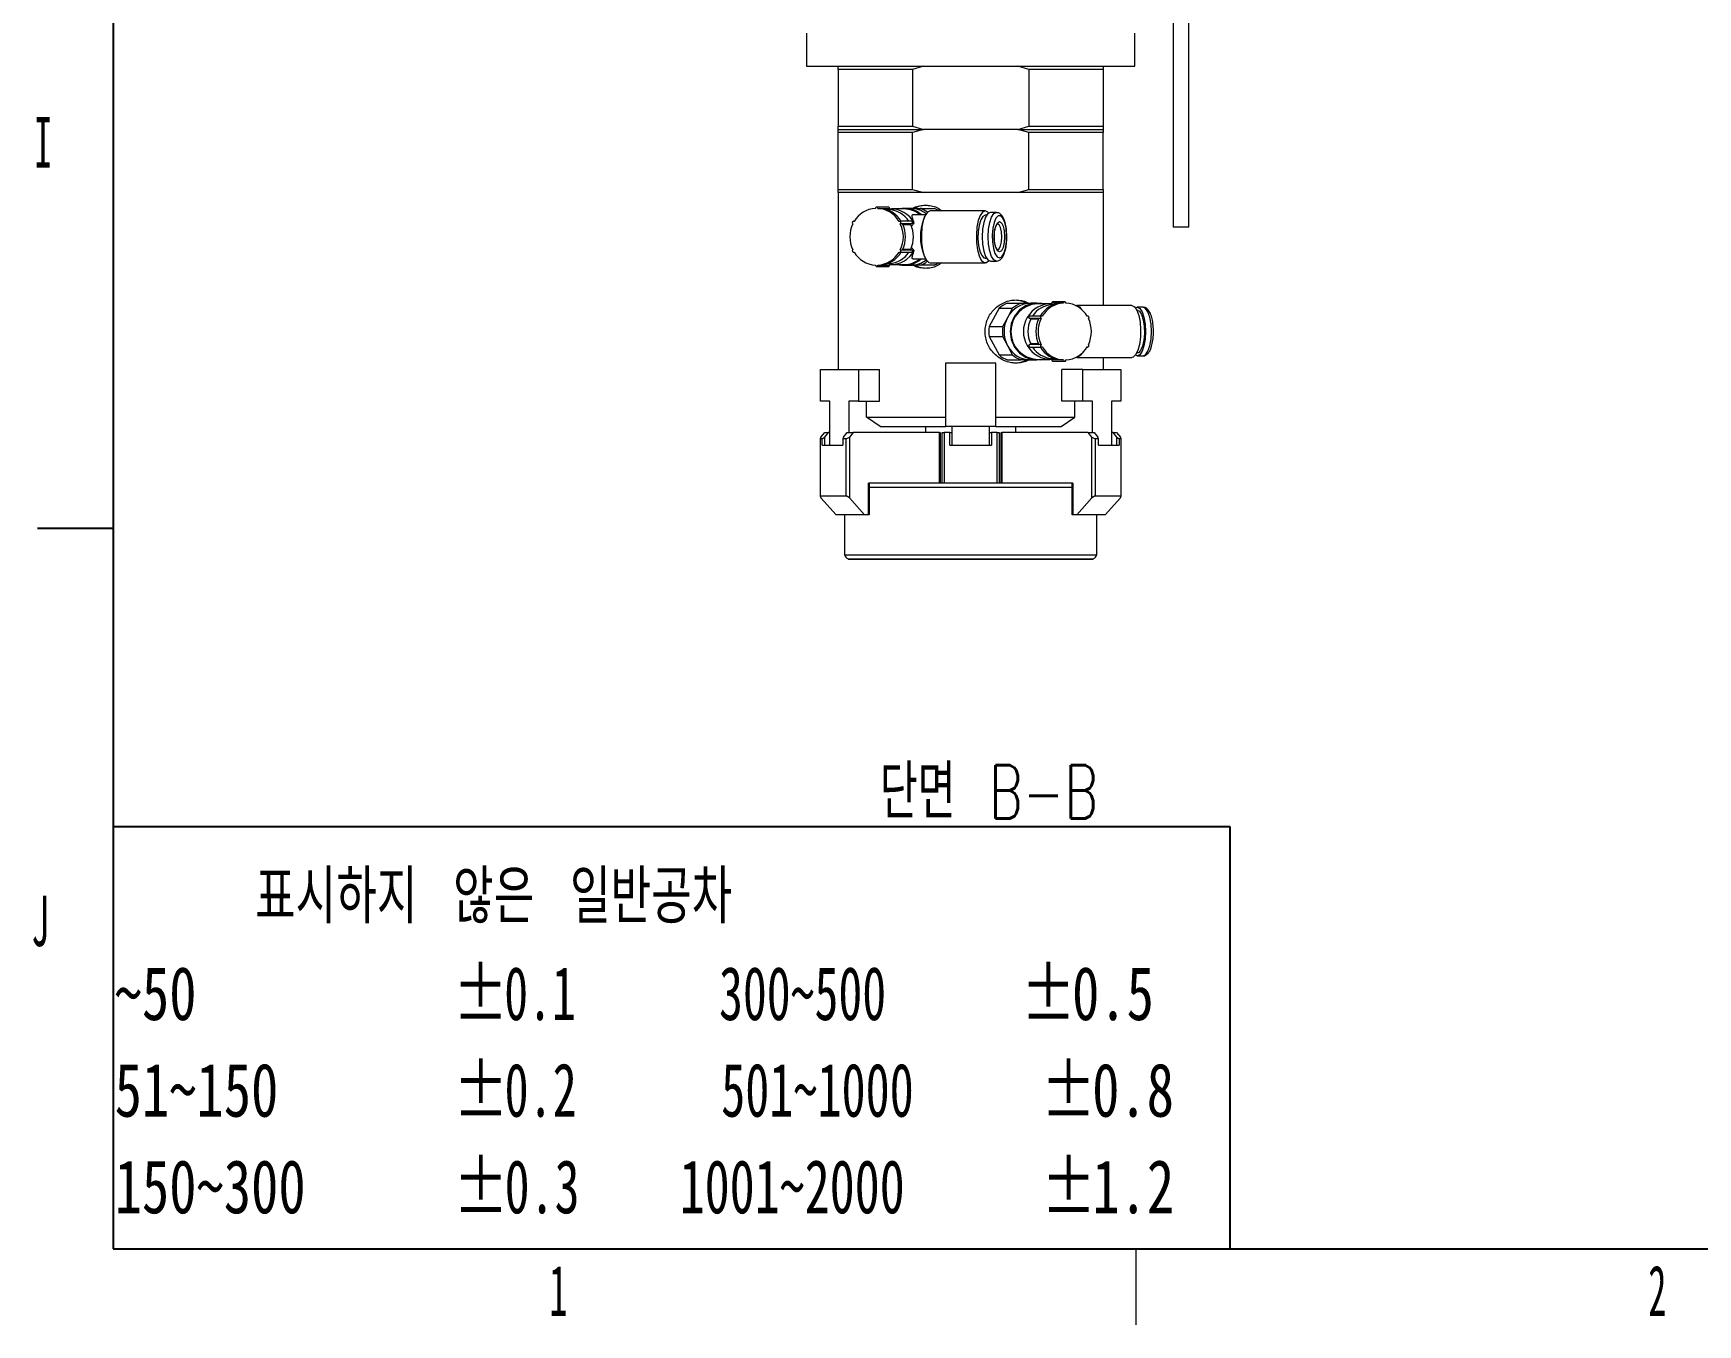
# Model space of a CAD drawing. Header units: millimetres. Extents: x 19 to 1665, y -46 to 1184.
# Drawn here: x 19.3 to 282.9, y 9.2 to 213.6 of the extents above; entities that cross this region are included whole.
import ezdxf

# ---------------------------------------------------------------- set-up
doc = ezdxf.new("R2010")
doc.units = ezdxf.units.MM
doc.header["$LTSCALE"] = 4
doc.layers.add('12', color=4, linetype='Continuous')
doc.styles.add('SLDTEXTSTYLE10', font='TXT', dxfattribs={"width": 0.75, "bigfont": 'bigfont'})
doc.styles.add('SLDTEXTSTYLE11', font='TXT', dxfattribs={"width": 0.75})
doc.styles.add('SLDTEXTSTYLE12', font='TXT', dxfattribs={"width": 0.65625})
doc.styles.add('SLDTEXTSTYLE13', font='TXT', dxfattribs={"width": 0.661765})
doc.styles.add('SLDTEXTSTYLE14', font='TXT', dxfattribs={"width": 0.6875})
doc.styles.add('SLDTEXTSTYLE18', font='TXT', dxfattribs={"width": 0.7, "bigfont": 'bigfont'})
doc.styles.add('SLDTEXTSTYLE5', font='TXT', dxfattribs={"width": 0.525})

# ---------------------------------------------------------------- blocks, each defined once
blk = doc.blocks.new('블록12')
for p, q in [((31.99, 1161.2), (31.99, 21.2)), ((31.99, 135.2), (19.99, 135.2)), ((31.99, 88.06), (208.79, 88.06)), ((208.79, 88.06), (208.79, 21.2)), ((31.99, 21.2), (1651.99, 21.2))]:
    blk.add_line(p, q)
at = {"color": 9, "linetype": 'Continuous', "lineweight": 18}
blk.add_line((193.98, 9.2), (193.99, 21.2), dxfattribs=at)

msp = doc.modelspace()

# ---------------------------------------------------------------- linework, layer by layer
at = {"color": 7, "linetype": 'Continuous', "lineweight": 18}
for p, q in [((199.82, 220.68), (199.82, 182.88)), ((202.32, 182.88), (202.32, 220.68)), ((141.77, 213.58), (141.77, 208.38)), ((193.77, 208.38), (193.77, 213.58)), ((141.77, 208.38), (146.77, 208.38)), ((146.77, 207.88), (146.77, 208.38)), ((146.77, 208.38), (160.29, 208.38)), ((160.29, 208.38), (158.57, 207.88)), ((160.29, 208.38), (175.26, 208.38)), ((176.98, 207.88), (175.26, 208.38)), ((175.26, 208.38), (188.77, 208.38)), ((188.77, 208.38), (193.77, 208.38)), ((188.77, 208.38), (188.77, 207.88)), ((146.77, 207.88), (146.77, 198.88)), ((158.57, 207.88), (146.77, 207.88)), ((158.57, 207.88), (158.57, 198.88)), ((176.98, 207.88), (176.98, 198.88)), ((188.77, 207.88), (176.98, 207.88)), ((188.77, 207.88), (188.77, 198.88)), ((146.77, 198.88), (158.57, 198.88)), ((146.77, 198.38), (146.77, 198.88)), ((146.77, 197.88), (146.77, 198.38)), ((146.77, 198.38), (160.29, 198.38)), ((146.77, 188.88), (146.77, 197.88)), ((158.57, 197.88), (146.77, 197.88)), ((158.57, 198.88), (160.29, 198.38)), ((160.29, 198.38), (158.57, 197.88)), ((158.57, 188.88), (158.57, 197.88)), ((175.26, 198.38), (160.29, 198.38)), ((175.26, 198.38), (176.98, 198.88)), ((176.98, 197.88), (175.26, 198.38)), ((175.26, 198.38), (188.77, 198.38)), ((176.98, 198.88), (188.77, 198.88)), ((176.98, 188.88), (176.98, 197.88)), ((188.77, 197.88), (176.98, 197.88)), ((188.77, 198.88), (188.77, 198.38)), ((188.77, 198.38), (188.77, 197.88)), ((188.77, 188.88), (188.77, 197.88)), ((146.77, 188.88), (158.57, 188.88)), ((146.77, 188.38), (146.77, 188.88)), ((146.77, 188.38), (146.77, 160.38)), ((160.29, 188.38), (146.77, 188.38)), ((158.57, 188.88), (160.29, 188.38)), ((175.26, 188.38), (160.29, 188.38)), ((175.26, 188.38), (176.98, 188.88)), ((188.77, 188.38), (175.26, 188.38)), ((176.98, 188.88), (188.77, 188.88)), ((188.73, 188.38), (188.73, 170.48)), ((188.77, 188.88), (188.77, 188.38)), ((154.73, 186.08), (152.88, 186.08)), ((153.07, 185.88), (153.41, 185.88)), ((153.41, 185.88), (154.91, 185.88)), ((154.62, 185.63), (154.91, 185.63)), ((154.91, 185.88), (154.91, 185.63)), ((157.22, 185.78), (155.22, 185.78)), ((156.68, 185.88), (157.29, 185.88)), ((158.25, 185.88), (157.29, 185.88)), ((158.25, 185.88), (159.82, 185.88)), ((160.64, 184.88), (158.67, 184.88)), ((159.82, 185.88), (161.97, 185.88)), ((160.48, 184.57), (160.29, 184.1)), ((170.07, 185.48), (161.37, 185.48)), ((170.29, 184.78), (170.07, 184.78)), ((171.85, 185.23), (170.91, 185.23)), ((149.33, 183.83), (149.22, 183.83)), ((158.39, 183.83), (156.54, 183.83)), ((156.63, 183.46), (156.97, 183.46)), ((156.97, 183.46), (158.48, 183.46)), ((157.03, 183.33), (158.27, 183.33)), ((158.48, 183.46), (158.27, 183.33)), ((158.33, 183.01), (158.82, 183.54)), ((202.32, 182.88), (199.82, 182.88)), ((156.63, 179.31), (156.97, 179.31)), ((156.97, 179.31), (158.48, 179.31)), ((157.03, 179.43), (158.27, 179.43)), ((158.27, 179.43), (158.48, 179.31)), ((158.82, 179.22), (158.33, 179.76)), ((149.22, 178.93), (149.33, 178.93)), ((152.88, 176.68), (154.73, 176.68)), ((153.07, 176.89), (153.41, 176.89)), ((153.41, 176.89), (154.91, 176.89)), ((154.62, 177.14), (154.91, 177.14)), ((154.91, 177.14), (154.91, 176.89)), ((155.22, 176.98), (157.22, 176.98)), ((156.54, 178.93), (158.39, 178.93)), ((157.29, 176.88), (156.68, 176.88)), ((157.29, 176.88), (158.25, 176.88)), ((159.82, 176.88), (158.25, 176.88)), ((158.67, 177.88), (160.64, 177.88)), ((161.97, 176.88), (159.82, 176.88)), ((160.29, 178.67), (160.48, 178.2)), ((161.37, 177.28), (170.07, 177.28)), ((170.07, 177.99), (170.29, 177.99)), ((170.91, 177.53), (171.85, 177.53)), ((172.27, 170.08), (170.7, 167.19)), ((172.27, 170.08), (174.42, 170.08)), ((173.57, 170.88), (175.73, 170.88)), ((173.64, 168.63), (174.42, 170.08)), ((175.73, 170.88), (177.3, 170.88)), ((179.01, 168.83), (177.16, 168.83)), ((178.26, 170.88), (177.3, 170.88)), ((178.26, 170.88), (178.87, 170.88)), ((180.33, 170.78), (178.32, 170.78)), ((182.14, 170.88), (180.63, 170.88)), ((180.63, 170.63), (180.63, 170.88)), ((180.92, 170.63), (180.63, 170.63)), ((182.67, 171.08), (180.82, 171.08)), ((182.48, 170.88), (182.14, 170.88)), ((184.45, 170.46), (184.59, 170.48)), ((193.29, 170.48), (184.59, 170.48)), ((186.33, 168.83), (186.22, 168.83)), ((194.14, 169.78), (194.08, 169.78)), ((195.08, 170.23), (194.14, 170.23)), ((170.7, 167.19), (172.85, 167.19)), ((172.85, 167.19), (173.64, 168.63)), ((178.57, 168.46), (177.07, 168.46)), ((177.27, 168.33), (177.07, 168.46)), ((178.52, 168.33), (177.27, 168.33)), ((178.92, 168.46), (178.57, 168.46)), ((170.7, 165.58), (172.85, 165.58)), ((170.7, 165.58), (172.27, 162.69)), ((173.64, 164.13), (172.85, 165.58)), ((174.42, 162.69), (173.64, 164.13)), ((177.07, 164.31), (177.27, 164.43)), ((178.57, 164.31), (177.07, 164.31)), ((177.16, 163.93), (179.01, 163.93)), ((178.52, 164.43), (177.27, 164.43)), ((178.92, 164.31), (178.57, 164.31)), ((186.22, 163.93), (186.33, 163.93)), ((171.77, 161.38), (163.77, 161.38)), ((163.77, 161.38), (163.77, 152.83)), ((171.77, 152.83), (171.77, 161.38)), ((172.27, 162.69), (174.42, 162.69)), ((173.57, 161.88), (175.73, 161.88)), ((177.3, 161.88), (175.73, 161.88)), ((177.3, 161.88), (178.26, 161.88)), ((178.87, 161.88), (178.26, 161.88)), ((178.32, 161.98), (180.33, 161.98)), ((180.92, 162.14), (180.63, 162.14)), ((180.63, 161.89), (180.63, 162.14)), ((182.14, 161.89), (180.63, 161.89)), ((180.82, 161.68), (182.67, 161.68)), ((182.48, 161.89), (182.14, 161.89)), ((184.59, 162.28), (193.29, 162.28)), ((188.73, 162.28), (188.73, 160.38)), ((194.08, 162.99), (194.14, 162.99)), ((194.14, 162.53), (195.08, 162.53)), ((143.99, 155.38), (143.99, 160.38)), ((143.99, 160.38), (149.99, 160.38)), ((149.99, 160.38), (149.99, 155.38)), ((149.99, 160.38), (153.34, 160.38)), ((153.34, 155.38), (153.34, 160.38)), ((182.2, 155.38), (182.2, 160.38)), ((185.56, 160.38), (182.2, 160.38)), ((185.56, 155.38), (185.56, 160.38)), ((185.56, 160.38), (191.56, 160.38)), ((191.56, 160.38), (191.56, 155.38)), ((145.49, 155.38), (143.99, 155.38)), ((145.49, 148.38), (145.49, 155.38)), ((149.99, 155.38), (148.49, 155.38)), ((148.49, 155.38), (148.49, 150.38)), ((149.99, 155.38), (153.34, 155.38)), ((151.27, 152.83), (151.27, 155.38)), ((185.56, 155.38), (182.2, 155.38)), ((184.27, 152.83), (184.27, 155.38)), ((187.06, 155.38), (185.56, 155.38)), ((187.06, 150.38), (187.06, 155.38)), ((191.56, 155.38), (190.06, 155.38)), ((190.06, 155.38), (190.06, 148.38)), ((144.07, 149.68), (144.69, 150.38)), ((145.23, 150.38), (144.61, 149.68)), ((144.69, 150.38), (145.23, 150.38)), ((145.49, 150.38), (145.23, 150.38)), ((147.61, 149.68), (148.23, 150.38)), ((148.23, 150.38), (149.19, 150.38)), ((149.19, 150.38), (148.57, 149.68)), ((162.84, 150.38), (149.19, 150.38)), ((151.27, 152.83), (163.77, 152.83)), ((153.46, 151.38), (151.27, 152.83)), ((153.46, 151.38), (163.77, 151.38)), ((160.61, 151.38), (160.61, 150.38)), ((162.84, 142.38), (162.84, 150.38)), ((162.84, 150.38), (162.95, 150.38)), ((162.95, 150.38), (162.95, 142.38)), ((163.27, 142.38), (163.27, 150.38)), ((163.27, 150.38), (163.57, 150.38)), ((163.57, 150.38), (163.57, 142.38)), ((164.47, 150.38), (163.57, 150.38)), ((163.77, 152.83), (163.77, 151.38)), ((171.77, 151.38), (163.77, 151.38)), ((164.47, 148.38), (164.47, 150.38)), ((164.47, 150.38), (164.77, 150.38)), ((164.77, 151.38), (164.77, 150.38)), ((164.77, 150.38), (164.77, 148.38)), ((170.77, 150.38), (170.77, 151.38)), ((170.77, 148.38), (170.77, 150.38)), ((170.77, 150.38), (171.07, 150.38)), ((171.07, 150.38), (171.07, 148.38)), ((171.97, 150.38), (171.07, 150.38)), ((171.77, 152.83), (184.27, 152.83)), ((171.77, 151.38), (171.77, 152.83)), ((171.77, 151.38), (182.08, 151.38)), ((171.97, 142.38), (171.97, 150.38)), ((171.97, 150.38), (172.27, 150.38)), ((172.27, 150.38), (172.27, 142.38)), ((172.6, 142.38), (172.6, 150.38)), ((172.6, 150.38), (172.71, 150.38)), ((172.71, 150.38), (172.71, 142.38)), ((186.36, 150.38), (172.71, 150.38)), ((174.93, 150.38), (174.93, 151.38)), ((182.08, 151.38), (184.27, 152.83)), ((186.98, 149.68), (186.36, 150.38)), ((186.36, 150.38), (187.32, 150.38)), ((187.32, 150.38), (187.93, 149.68)), ((190.32, 150.38), (190.06, 150.38)), ((190.32, 150.38), (190.86, 150.38)), ((190.93, 149.68), (190.32, 150.38)), ((190.86, 150.38), (191.48, 149.68)), ((144.07, 149.68), (143.93, 149.38)), ((143.93, 149.38), (143.93, 140.38)), ((144.25, 149.38), (143.93, 149.38)), ((144.25, 149.38), (144.61, 149.68)), ((144.25, 148.38), (144.25, 149.38)), ((144.25, 148.38), (147.52, 148.38)), ((144.61, 149.68), (144.61, 148.38)), ((147.61, 149.68), (147.52, 149.38)), ((148.07, 149.38), (147.52, 149.38)), ((147.52, 149.38), (147.52, 148.38)), ((148.07, 149.38), (148.57, 149.68)), ((148.07, 140.38), (148.07, 149.38)), ((148.57, 149.68), (148.57, 140.09)), ((164.47, 148.38), (171.07, 148.38)), ((186.98, 149.68), (187.48, 149.38)), ((186.98, 140.09), (186.98, 149.68)), ((188.03, 149.38), (187.48, 149.38)), ((187.48, 149.38), (187.48, 140.38)), ((188.03, 149.38), (187.93, 149.68)), ((188.03, 148.38), (188.03, 149.38)), ((188.03, 148.38), (191.3, 148.38)), ((190.93, 148.38), (190.93, 149.68)), ((190.93, 149.68), (191.3, 149.38)), ((191.3, 149.38), (191.3, 148.38)), ((191.61, 149.38), (191.3, 149.38)), ((191.61, 149.38), (191.48, 149.68)), ((191.61, 140.38), (191.61, 149.38)), ((153.68, 142.38), (151.58, 142.38)), ((151.58, 137.38), (151.58, 142.38)), ((151.69, 142.38), (151.69, 137.38)), ((183.86, 142.37), (151.69, 142.37)), ((181.87, 142.38), (153.68, 142.38)), ((183.97, 142.38), (181.87, 142.38)), ((183.86, 137.38), (183.86, 142.38)), ((183.97, 142.38), (183.97, 137.38)), ((143.93, 140.38), (144.07, 140.09)), ((143.93, 140.38), (148.07, 140.38)), ((146.46, 137.38), (144.07, 140.09)), ((148.57, 140.09), (148.07, 140.38)), ((148.57, 140.09), (150.96, 137.38)), ((156.2, 141.72), (151.69, 141.72)), ((183.86, 141.72), (156.2, 141.72)), ((184.59, 137.38), (186.98, 140.09)), ((187.48, 140.38), (186.98, 140.09)), ((187.48, 140.38), (191.61, 140.38)), ((191.48, 140.09), (189.09, 137.38)), ((191.48, 140.09), (191.61, 140.38)), ((150.96, 137.38), (146.46, 137.38)), ((147.77, 137.38), (147.77, 131.04)), ((151.58, 137.38), (150.96, 137.38)), ((151.69, 137.38), (151.58, 137.38)), ((183.97, 137.38), (183.86, 137.38)), ((184.59, 137.38), (183.97, 137.38)), ((189.09, 137.38), (184.59, 137.38)), ((187.77, 131.04), (187.77, 137.38)), ((147.77, 131.04), (156.2, 131.04)), ((148.36, 130.39), (148.37, 130.38)), ((148.36, 130.39), (150.32, 130.39)), ((148.37, 130.38), (187.17, 130.38)), ((150.32, 130.39), (187.19, 130.39)), ((156.2, 131.04), (187.77, 131.04)), ((187.17, 130.38), (187.19, 130.39))]:
    msp.add_line(p, q, dxfattribs=at)
at = {"color": 7, "linetype": 'Continuous', "lineweight": 18, "flags": 128}
for points in [[(156.68, 185.88), (156.5, 185.81), (156.45, 185.78)], [(161.37, 185.48), (160.95, 185.3), (160.58, 184.77), (160.27, 183.94), (160.06, 182.88), (159.97, 181.69), (160, 180.47), (160.15, 179.33), (160.41, 178.38), (160.76, 177.69), (161.16, 177.33), (161.37, 177.28)], [(170.07, 185.48), (169.66, 185.3), (169.28, 184.77), (168.97, 183.94), (168.76, 182.88), (168.67, 181.69), (168.7, 180.47), (168.85, 179.33), (169.12, 178.38), (169.46, 177.69), (169.86, 177.33), (170.28, 177.33), (170.63, 177.63)], [(170.07, 184.78), (169.69, 184.59), (169.36, 184.06), (169.1, 183.24), (168.94, 182.22), (168.91, 181.1), (169.01, 180.02), (169.21, 179.08), (169.52, 178.4), (169.88, 178.03), (170.07, 177.99)], [(170.91, 185.23), (170.51, 185.05), (170.14, 184.5), (169.85, 183.65), (169.66, 182.57), (169.6, 181.38), (169.66, 180.19), (169.85, 179.12), (170.14, 178.27), (170.51, 177.72), (170.91, 177.53), (170.91, 177.53)], [(170.63, 185.14), (170.48, 185.3), (170.07, 185.48)], [(171.85, 177.53), (171.45, 177.72), (171.08, 178.27), (170.79, 179.12), (170.6, 180.19), (170.54, 181.38), (170.6, 182.57), (170.79, 183.65), (171.08, 184.5), (171.45, 185.05), (171.85, 185.23), (171.86, 185.23)], [(172.32, 178.03), (172.7, 178.22), (173.03, 178.74), (173.28, 179.55), (173.44, 180.56), (173.47, 181.66), (173.37, 182.73), (173.17, 183.65), (172.87, 184.33), (172.51, 184.69), (172.14, 184.69), (171.78, 184.33), (171.48, 183.65), (171.28, 182.73), (171.18, 181.66), (171.21, 180.56), (171.37, 179.55), (171.62, 178.74), (171.95, 178.22), (172.32, 178.03)], [(172.32, 178.98), (172.01, 179.17), (171.74, 179.69), (171.57, 180.47), (171.5, 181.38), (171.57, 182.3), (171.74, 183.08), (172.01, 183.6), (172.32, 183.78), (172.64, 183.6), (172.9, 183.08), (173.08, 182.3), (173.15, 181.38), (173.08, 180.47), (172.9, 179.69), (172.64, 179.17), (172.32, 178.98)], [(172, 179.33), (172.26, 179.49), (172.49, 179.93), (172.64, 180.6), (172.7, 181.38), (172.64, 182.17), (172.49, 182.83), (172.26, 183.28), (172, 183.43), (171.99, 183.43)], [(156.45, 176.98), (156.5, 176.96), (156.68, 176.88)], [(179.06, 170.8), (178.92, 170.83), (177.7, 170.84), (176.54, 170.49), (175.51, 169.81), (174.71, 168.83), (174.2, 167.66), (174.03, 166.38), (174.2, 165.11), (174.71, 163.93), (175.51, 162.96), (176.54, 162.27), (177.7, 161.92), (178.92, 161.94), (179.06, 161.97)], [(179.1, 170.78), (179.04, 170.81), (178.87, 170.88)], [(184.59, 170.48), (185, 170.3), (185.32, 169.89)], [(193.29, 170.48), (193.71, 170.3), (194.08, 169.77), (194.39, 168.94), (194.6, 167.88), (194.69, 166.69), (194.66, 165.47), (194.51, 164.33), (194.25, 163.38), (193.9, 162.69), (193.5, 162.33), (193.29, 162.28)], [(193.85, 170.14), (194.14, 170.23), (194.54, 170.05), (194.91, 169.5), (195.2, 168.65), (195.39, 167.57), (195.45, 166.38), (195.39, 165.19), (195.2, 164.12), (194.91, 163.27), (194.54, 162.72), (194.14, 162.53), (193.85, 162.63)], [(194.14, 169.78), (194.52, 169.59), (194.85, 169.06), (195.11, 168.24), (195.26, 167.22), (195.3, 166.1), (195.2, 165.02), (194.99, 164.08), (194.69, 163.4), (194.33, 163.03), (194.14, 162.99)], [(195.08, 162.53), (195.48, 162.72), (195.85, 163.27), (196.14, 164.12), (196.33, 165.19), (196.39, 166.38), (196.33, 167.57), (196.14, 168.65), (195.85, 169.5), (195.48, 170.05), (195.08, 170.23)], [(178.87, 161.88), (179.04, 161.96), (179.1, 161.98)], [(185.32, 162.88), (185.2, 162.69), (184.8, 162.33), (184.45, 162.3)]]:
    msp.add_lwpolyline(points, dxfattribs=at)
at = {"color": 7, "linetype": 'Continuous', "lineweight": 18}
for centre, radius, start, end in [((152.93, 181.7), 4.19, 93.3324, 149.801), ((152.88, 185.89), 0.188, 355.8793, 184.1207), ((152.82, 181.7), 4.19, 30.199, 86.6676), ((153.16, 181.7), 4.19, 30.199, 86.6676), ((154.72, 185.89), 0.195, 357.0564, 88.1119), ((155.18, 181.7), 4.08, 26.8631, 93.7835), ((154.68, 181.69), 3.95, 32.9009, 86.5502), ((157.29, 181.84), 4.04, 48.8266, 101.5232), ((157.21, 181.8), 3.98, 50.7003, 89.7843), ((158.24, 181.82), 4.06, 52.1541, 89.8206), ((158.19, 181.77), 4.43, 52.0532, 68.3924), ((160.35, 181.79), 4.4, 57.0354, 68.4181), ((153.4, 181.38), 4.75, 154.117, 205.883), ((149.22, 183.63), 0.197, 61.6686, 241.3689), ((156.54, 183.63), 0.197, 298.6311, 118.3314), ((152.36, 181.38), 4.75, 334.117, 25.883), ((152.7, 181.38), 4.75, 334.117, 25.883), ((154.23, 181.38), 4.49, 334.2592, 25.7408), ((158.38, 183.63), 0.202, 300.4574, 86.6024), ((167.76, 181.38), 7.95, 160.0198, 199.9802), ((149.22, 179.14), 0.197, 118.6311, 298.3314), ((156.54, 179.14), 0.197, 241.6686, 61.3689), ((158.38, 179.13), 0.201, 272.8161, 60.124), ((152.93, 181.07), 4.19, 210.199, 266.6676), ((152.88, 176.87), 0.188, 175.8793, 4.1207), ((152.82, 181.07), 4.19, 273.3324, 329.801), ((153.16, 181.07), 4.19, 273.3324, 329.801), ((154.72, 176.88), 0.195, 271.8881, 2.9436), ((155.18, 181.07), 4.08, 266.2165, 333.1369), ((154.68, 181.08), 3.95, 273.4498, 327.0991), ((157.29, 180.92), 4.04, 258.4768, 311.1734), ((157.21, 180.96), 3.98, 270.2157, 309.2997), ((158.23, 180.95), 4.07, 270.2107, 307.8146), ((158.18, 181.01), 4.44, 291.626, 307.9284), ((160.35, 180.98), 4.4, 291.586, 302.9605), ((175.22, 166.74), 4.45, 111.6431, 131.4903), ((177.35, 166.69), 4.19, 90.7225, 152.411), ((178.53, 166.38), 4.4, 92.6864, 267.3136), ((177.37, 166.74), 4.45, 111.6431, 131.4903), ((180.51, 166.38), 4.39, 88.447, 271.553), ((177.17, 168.63), 0.201, 92.8161, 240.124), ((180.87, 166.69), 3.95, 93.4498, 147.0991), ((182.38, 166.7), 4.19, 93.3324, 149.801), ((179.01, 168.63), 0.197, 61.6686, 241.3689), ((182.72, 166.7), 4.19, 93.3324, 149.801), ((180.83, 170.89), 0.195, 91.8881, 182.9436), ((182.67, 170.89), 0.188, 355.8793, 184.1207), ((182.61, 166.7), 4.19, 30.199, 86.6676), ((186.33, 168.63), 0.197, 298.6311, 118.3314), ((175.74, 166.38), 5.1, 170.9415, 189.0585), ((177.89, 166.38), 5.1, 170.9415, 189.0585), ((177.81, 166.38), 4.75, 151.6982, 208.3018), ((181.32, 166.38), 4.49, 154.2592, 205.7408), ((182.85, 166.38), 4.75, 154.117, 205.883), ((183.19, 166.38), 4.75, 154.117, 205.883), ((182.14, 166.38), 4.75, 334.117, 25.883), ((177.35, 166.07), 4.19, 207.589, 269.2775), ((177.17, 164.14), 0.202, 120.4574, 266.6024), ((180.87, 166.08), 3.95, 212.9009, 266.5502), ((182.38, 166.07), 4.19, 210.199, 266.6676), ((179.01, 164.14), 0.197, 118.6311, 298.3314), ((182.72, 166.07), 4.19, 210.199, 266.6676), ((182.61, 166.07), 4.19, 273.3324, 329.801), ((186.33, 164.14), 0.197, 241.6686, 61.3689), ((175.22, 166.02), 4.45, 228.5097, 248.3569), ((177.37, 166.02), 4.45, 228.5097, 248.3569), ((180.83, 161.88), 0.195, 177.0564, 268.1119), ((182.67, 161.87), 0.188, 175.8793, 4.1207), ((149.06, 131.61), 1.4, 203.6323, 240), ((186.49, 131.61), 1.4, 300, 336.3677)]:
    msp.add_arc(centre, radius, start, end, dxfattribs=at)
for points, knots in [([(158.82, 183.54), (158.78, 183.7), (158.69, 184.03), (158.57, 184.37), (158.5, 184.62), (158.49, 184.77), (158.53, 184.85), (158.59, 184.89), (158.66, 184.88), (158.67, 184.88)], [0, 0, 0, 0, 0.2063622, 0.4186427, 0.5767841, 0.7384733, 0.8504408, 0.9653145, 1, 1, 1, 1]), ([(158.66, 185.88), (158.71, 185.92), (159, 186.15), (159.68, 186.31), (160.29, 186.36), (160.59, 186.38)], [0, 0, 0, 0, 0.09617, 0.548186, 1, 1, 1, 1]), ([(158.97, 185.88), (159.02, 185.92), (159.58, 186.34), (160.29, 186.36), (160.93, 186.38)], [0, 0, 0, 0, 0.0992284, 1, 1, 1, 1]), ([(160.59, 186.38), (160.9, 186.36), (161.52, 186.32), (162.44, 186.06), (162.94, 185.67), (163.19, 185.48)], [0, 0, 0, 0, 0.3383735, 0.6777536, 1, 1, 1, 1]), ([(173.47, 181.95), (173.47, 182.1), (173.45, 182.62), (173.3, 183.43), (173.03, 184.29), (172.68, 184.85), (172.26, 185.2), (171.97, 185.2), (171.86, 185.2)], [0, 0, 0, 0, 0.090407, 0.300875, 0.514837, 0.738307, 0.901598, 1, 1, 1, 1]), ([(171.54, 181.37), (171.53, 181.51), (171.53, 181.92), (171.62, 182.54), (171.77, 183.08), (171.95, 183.4), (171.99, 183.42), (172.01, 183.43)], [0, 0, 0, 0, 0.1290771, 0.3844132, 0.6089468, 0.8058641, 1, 1, 1, 1]), ([(173.15, 178.96), (173.19, 179.06), (173.33, 179.43), (173.45, 180.25), (173.52, 181.19), (173.48, 181.75), (173.47, 181.95)], [0, 0, 0, 0, 0.132876, 0.47537, 0.810503, 1, 1, 1, 1]), ([(172.01, 179.33), (172.01, 179.33), (172.02, 179.33), (171.92, 179.4), (171.76, 179.72), (171.61, 180.26), (171.53, 180.84), (171.53, 181.23), (171.54, 181.37)], [0, 0, 0, 0, 0.029812, 0.220946, 0.415803, 0.632971, 0.875345, 1, 1, 1, 1]), ([(158.67, 177.89), (158.65, 177.89), (158.58, 177.89), (158.52, 177.93), (158.49, 178.01), (158.51, 178.17), (158.58, 178.43), (158.7, 178.77), (158.78, 179.07), (158.82, 179.22)], [0, 0, 0, 0, 0.061357, 0.167918, 0.27709, 0.443548, 0.614547, 0.805026, 1, 1, 1, 1]), ([(163.19, 177.28), (162.94, 177.09), (162.44, 176.7), (161.52, 176.46), (160.59, 176.34), (159.68, 176.47), (159.01, 176.61), (158.71, 176.84), (158.66, 176.88)], [0, 0, 0, 0, 0.1841722, 0.3769283, 0.5708016, 0.7640492, 0.9574796, 1, 1, 1, 1]), ([(160.93, 176.38), (160.29, 176.4), (159.58, 176.43), (159.02, 176.84), (158.97, 176.88)], [0, 0, 0, 0, 0.900772, 1, 1, 1, 1]), ([(171.85, 177.53), (171.99, 177.55), (172.3, 177.6), (172.68, 177.93), (172.97, 178.36), (173.1, 178.78), (173.15, 178.96)], [0, 0, 0, 0, 0.209363, 0.472232, 0.773762, 1, 1, 1, 1]), ([(176.89, 161.88), (176.83, 161.84), (176.54, 161.61), (175.87, 161.47), (174.96, 161.35), (174.03, 161.45), (172.82, 161.83), (171.45, 162.75), (170.51, 164.14), (170.12, 165.39), (170.02, 166.38), (170.12, 167.37), (170.51, 168.62), (171.44, 170.01), (172.81, 170.93), (174.02, 171.33), (174.64, 171.36), (174.96, 171.38)], [0, 0, 0, 0, 0.011905, 0.066707, 0.121826, 0.176768, 0.231761, 0.341233, 0.450732, 0.505755, 0.560808, 0.615675, 0.670838, 0.780298, 0.889708, 0.944866, 1, 1, 1, 1]), ([(174.61, 171.38), (175.25, 171.36), (175.97, 171.34), (176.52, 170.92), (176.58, 170.88)], [0, 0, 0, 0, 0.900772, 1, 1, 1, 1]), ([(174.96, 171.38), (175.26, 171.36), (175.87, 171.31), (176.54, 171.15), (176.83, 170.92), (176.89, 170.88)], [0, 0, 0, 0, 0.450654, 0.902648, 1, 1, 1, 1]), ([(196.71, 166.58), (196.7, 166.86), (196.68, 167.5), (196.52, 168.43), (196.25, 169.28), (195.9, 169.85), (195.48, 170.2), (195.19, 170.2), (195.08, 170.2)], [0, 0, 0, 0, 0.150981, 0.346824, 0.545918, 0.75386, 0.905804, 1, 1, 1, 1]), ([(195.08, 162.53), (195.21, 162.55), (195.52, 162.6), (195.9, 162.93), (196.23, 163.45), (196.5, 164.24), (196.67, 165.24), (196.74, 166.06), (196.72, 166.5), (196.71, 166.58)], [0, 0, 0, 0, 0.108316, 0.244314, 0.400313, 0.589768, 0.776403, 0.959026, 1, 1, 1, 1]), ([(176.58, 161.88), (176.52, 161.84), (175.97, 161.43), (175.25, 161.4), (174.61, 161.38)], [0, 0, 0, 0, 0.099228, 1, 1, 1, 1])]:
    msp.add_open_spline(points, degree=3, knots=knots, dxfattribs=at)

# ---------------------------------------------------------------- block references
at = {"color": 7, "linetype": 'Continuous'}
msp.add_blockref('블록12', (0, 0), dxfattribs=at)

# ---------------------------------------------------------------- texts
at = {"layer": '12'}
for s, insert, char_height, attachment_point, style in [('I', (20.88, 200.34), 8, 2, 'SLDTEXTSTYLE5'), ('단면 B-B', (170.66, 97.76), 8.467, 2, 'SLDTEXTSTYLE18'), ('표시하지 않은 일반공차', (54.45, 81.17), 8.4667, 1, 'SLDTEXTSTYLE10'), ('J', (20.44, 77.12), 8, 2, 'SLDTEXTSTYLE5'), ('%%p', (85.84, 65.88), 8.467, 1, 'SLDTEXTSTYLE11'), ('%%p', (175.75, 65.88), 8.467, 1, 'SLDTEXTSTYLE11'), ('~50', (32.22, 65.88), 8.467, 1, 'SLDTEXTSTYLE11'), ('0.1      300~500', (93.91, 65.88), 8.4667, 1, 'SLDTEXTSTYLE12'), ('0.5', (183.83, 65.88), 8.467, 1, 'SLDTEXTSTYLE11'), ('51~150', (32.22, 50.59), 8.467, 1, 'SLDTEXTSTYLE11'), ('%%p', (85.89, 50.59), 8.467, 1, 'SLDTEXTSTYLE11'), ('0.2      501~1000', (93.96, 50.59), 8.4667, 1, 'SLDTEXTSTYLE13'), ('%%p', (178.94, 50.59), 8.467, 1, 'SLDTEXTSTYLE11'), ('0.8', (187.01, 50.59), 8.467, 1, 'SLDTEXTSTYLE11'), ('150~300', (32.22, 35.3), 8.467, 1, 'SLDTEXTSTYLE11'), ('%%p', (85.9, 35.3), 8.467, 1, 'SLDTEXTSTYLE11'), ('0.3    1001~2000', (93.97, 35.3), 8.4667, 1, 'SLDTEXTSTYLE14'), ('%%p', (178.97, 35.3), 8.467, 1, 'SLDTEXTSTYLE11'), ('1.2', (187.04, 35.3), 8.467, 1, 'SLDTEXTSTYLE11'), ('2', (276.51, 18.59), 8, 2, 'SLDTEXTSTYLE5'), ('1', (102.48, 18.59), 8, 2, 'SLDTEXTSTYLE5')]:
    msp.add_mtext(s, dxfattribs=dict(at, insert=insert, char_height=char_height, attachment_point=attachment_point, style=style))

doc.saveas('drawing.dxf')
